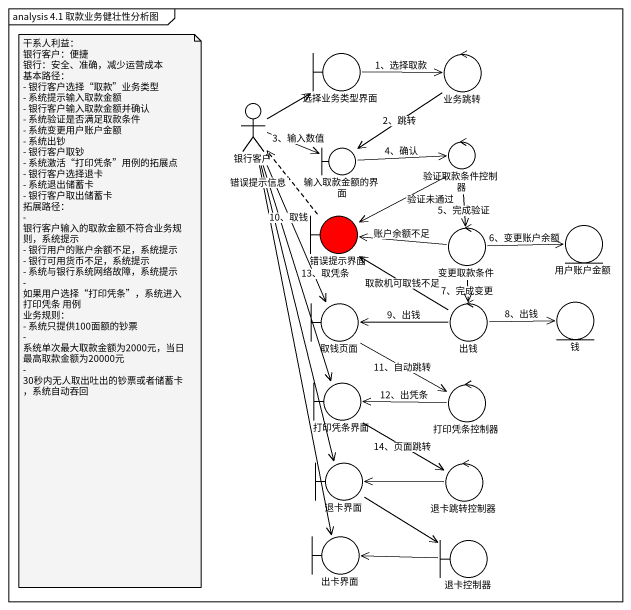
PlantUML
@startuml
mainframe analysis 4.1 取款业务健壮性分析图
boundary 选择业务类型界面
control 业务跳转
actor 银行客户
boundary 输入取款金额的界面
control 验证取款条件控制器
boundary 错误提示界面 #FF0000
control 变更取款条件
entity 用户账户金额
boundary 取钱页面
control 出钱
entity 钱
boundary 打印凭条界面
control 打印凭条控制器
boundary 退卡界面
control 退卡跳转控制器
boundary 出卡界面
boundary 退卡控制器
选择业务类型界面 -right-> 业务跳转 : 1、选择取款
业务跳转 --> 输入取款金额的界面 : 2、跳转
银行客户 -up-> 选择业务类型界面
银行客户 -right-> 输入取款金额的界面 : 3、输入数值
银行客户 --> 取钱页面 : 10、取钱
银行客户 --> 打印凭条界面 : 13、取凭条
银行客户 --> 退卡界面
银行客户 --> 出卡界面
输入取款金额的界面 -right-> 验证取款条件控制器 : 4、确认
验证取款条件控制器 --> 错误提示界面 : 验证未通过
验证取款条件控制器 --> 变更取款条件 : 5、完成验证
错误提示界面 .up.> 银行客户 : 错误提示信息
变更取款条件 -left-> 错误提示界面 : 账户余额不足
变更取款条件 -right-> 用户账户金额 : 6、变更账户余额
变更取款条件 --> 出钱 : 7、完成变更
取钱页面 --> 打印凭条控制器 : 11、自动跳转
出钱 -up-> 错误提示界面 : 取款机可取钱不足
出钱 -left-> 取钱页面 : 9、出钱
出钱 -right-> 钱 : 8、出钱
打印凭条界面 --> 退卡跳转控制器 : 14、页面跳转
打印凭条控制器 -left-> 打印凭条界面 : 12、出凭条
退卡界面 --> 退卡控制器
退卡跳转控制器 -left-> 退卡界面
退卡控制器 -left-> 出卡界面
note as N1
  干系人利益：
  银行客户：便捷
  银行：安全、准确，减少运营成本
  基本路径：
  - 银行客户选择“取款”业务类型
  - 系统提示输入取款金额
  - 银行客户输入取款金额并确认
  - 系统验证是否满足取款条件
  - 系统变更用户账户金额
  - 系统出钞
  - 银行客户取钞
  - 系统激活“打印凭条”用例的拓展点
  - 银行客户选择退卡
  - 系统退出储蓄卡
  - 银行客户取出储蓄卡
  拓展路径：
  - 银行客户输入的取款金额不符合业务规则，系统提示
  - 银行用户的账户余额不足，系统提示
  - 银行可用货币不足，系统提示
  - 系统与银行系统网络故障，系统提示
  - 如果用户选择“打印凭条”，系统进入打印凭条 用例
  业务规则：
  - 系统只提供100面额的钞票
  - 系统单次最大取款金额为2000元，当日最高取款金额为20000元
  - 30秒内无人取出吐出的钞票或者储蓄卡，系统自动吞回
end note
@enduml
